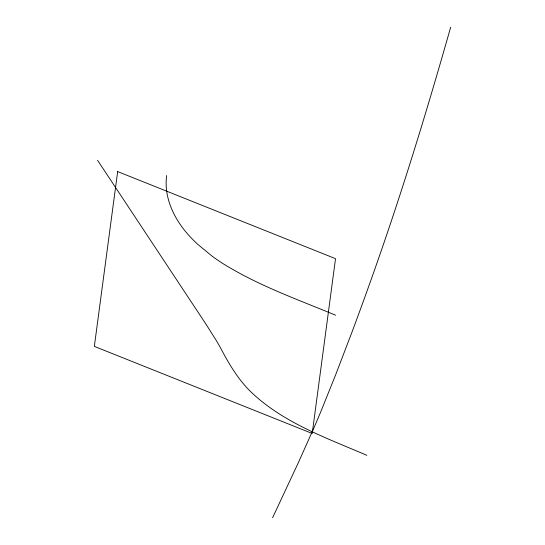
<?xml version="1.0" encoding="UTF-8"?>
<svg xmlns="http://www.w3.org/2000/svg" width="545" height="545" viewBox="0 0 545 545"><rect width="100%" height="100%" fill="white"/><g stroke="black" fill="none" stroke-linecap="round" stroke-linejoin="round"><path stroke-width="0.82" d="M166.634 175.544C163.629 198.155 174.707 220.194 189.769 236.38A106.67 46.121 25.2 0 0 197.712 244.289L211.487 255.68A99.074 42.837 25.2 0 0 222.312 263.194C257.649 285.328 297.223 299.334 335.584 315.187M450.654 27.25C425.89 114.539 399.267 201.33 368.57 286.738A343.657 42.04 -68.2 0 1 363.57 300.656L358.126 315.548A450.408 55.106 -68.2 0 1 351.981 332.096L335.659 374.783L320.957 411.305A162.805 19.92 -68.2 0 1 313.763 428.254L298.02 463.366L272.595 517.75M366.874 455.32C326.673 438.051 283.427 422.879 251.156 392.134C238.015 379.429 228.757 363.501 220.296 347.472A474.225 205.029 25.2 0 0 216.195 340.353L205.942 324.098L97.596 160.332M117.666 171.586L94.346 346.388L312.21 433.473L335.529 258.671L117.666 171.586"/></g></svg>
